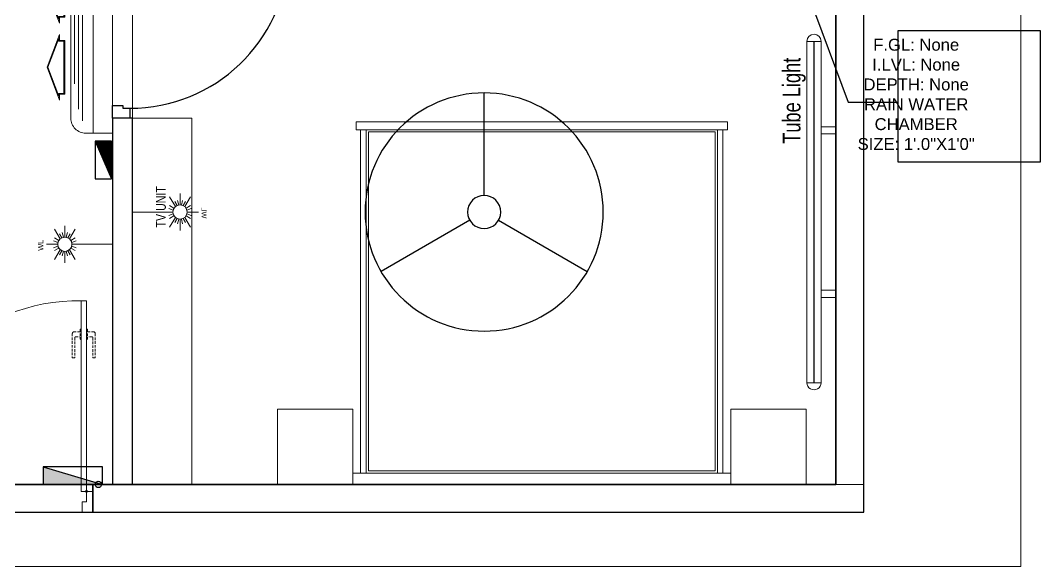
# Model space of a CAD drawing. Header units: millimetres. Extents: x 27934 to 36355, y -8056 to 1263.
# Drawn here: x 31152 to 36292, y -8056 to -5304 of the extents above; entities that cross this region are included whole.
import ezdxf

# ---------------------------------------------------------------- set-up
doc = ezdxf.new("R2010")
doc.units = ezdxf.units.MM
doc.header["$MEASUREMENT"] = 0
doc.linetypes.add('ACAD_ISO03W100', pattern=[30, 12, -18])
doc.linetypes.add('X-Type B1_lower NEW$0$HIDDENX2', pattern=[19.05, 12.7, -6.35])
for name, color, linetype in [('_CarpetFSI', 191, 'Continuous'), ('_Door', 114, 'Continuous'), ('_ResiFSI', 190, 'Continuous'), ('HI-WALL UNIT', 184, 'Continuous'), ('SH-DB', 7, 'Continuous'), ('TextLayer', 7, 'Continuous'), ('TextLayerBoundry', 7, 'Continuous')]:
    doc.layers.add(name, color=color, linetype=linetype)
for name, color, linetype, lineweight in [('_MAA_Door', 253, 'Continuous', 13), ('_MAA_Spec_Furniture', 251, 'Continuous', 13), ('DB CONDUIT', 182, 'Continuous', 30), ('door', 102, 'Continuous', 0), ('FUR', 9, 'Continuous', 9), ('OUTER', 6, 'Continuous', 35), ('PP-OUTER', 8, 'Continuous', 30), ('PP-ROOM 1', 8, 'Continuous', 30), ('PP-ROOM 2', 8, 'Continuous', 30), ('SAG RAG', 252, 'Continuous', 0), ('SH-Ele-Ceiling fan', 1, 'Continuous', 20), ('SH-Ele-TUBE LIGHT', 5, 'Continuous', 5), ('SH-Ele-Wall light', 6, 'Continuous', 20), ('WALL', 8, 'Continuous', 30), ('WALL A', 7, 'Continuous', 5), ('walli', 94, 'Continuous', 20), ('walls', 211, 'Continuous', 30)]:
    doc.layers.add(name, color=color, linetype=linetype, lineweight=lineweight)
doc.styles.add('ING-DIM', font='swisscl.ttf')
doc.styles.get("Standard").update_dxf_attribs({"font": 'Arial.ttf'})
doc.styles.add('X-CORE NEW2$0$DIMTEXT', font='Romans.shx', dxfattribs={"width": 0.8})

# ---------------------------------------------------------------- blocks, each defined once
blk = doc.blocks.new('bulb')
at = {"layer": 'SH-Ele-Wall light', "lineweight": 20}
for p, q in [((24298.93, -13831.36), (24298.93, -13825.72)), ((24296.25, -13832.58), (24291.35, -13829.71)), ((24295.44, -13834.22), (24293.12, -13833.64)), ((24295.7, -13833.43), (24293.69, -13832.25)), ((24297.05, -13831.89), (24295.76, -13829.72)), ((24298, -13831.48), (24297.24, -13829.31)), ((24299.86, -13831.48), (24300.62, -13829.31)), ((24300.81, -13831.89), (24302.1, -13829.72)), ((24301.61, -13832.58), (24306.51, -13829.71)), ((24302.16, -13833.43), (24304.17, -13832.25)), ((24302.42, -13834.22), (24304.74, -13833.64)), ((24295.38, -13834.91), (24289.74, -13834.91)), ((24296.25, -13837.24), (24291.35, -13840.11)), ((24295.44, -13835.6), (24293.12, -13836.19)), ((24295.7, -13836.39), (24293.69, -13837.57)), ((24297.05, -13837.93), (24295.76, -13840.1)), ((24298, -13838.34), (24297.24, -13840.51)), ((24298.93, -13838.46), (24298.93, -13858.61)), ((24299.86, -13838.34), (24300.62, -13840.51)), ((24300.81, -13837.93), (24302.1, -13840.1)), ((24301.61, -13837.24), (24306.51, -13840.11)), ((24302.16, -13836.39), (24304.17, -13837.57)), ((24302.42, -13835.6), (24304.74, -13836.19)), ((24302.48, -13834.91), (24308.12, -13834.91)), ((24287.97, -13858.61), (24309.89, -13858.61))]:
    blk.add_line(p, q, dxfattribs=at)
blk.add_circle((24298.93, -13834.91), 3.55, dxfattribs=at)
at = {"layer": 'SH-Ele-Wall light', "color": 7}
blk.add_text('WL', height=2.613, rotation=0, dxfattribs=at).set_placement((24295.73, -13824.25))
blk = doc.blocks.new('rfgfggf')
at = {"layer": 'SH-Ele-Ceiling fan', "color": 174, "lineweight": 30, "true_color": 0x00008f}
for p, q in [((44163897.4, -73406.3), (44163450.3, -73148.2)), ((44164042.2, -73406.3), (44164489.3, -73148.2)), ((44163969.8, -73531.8), (44163969.8, -74048))]:
    blk.add_line(p, q, dxfattribs=at)
for radius in [599.9, 83.6]:
    blk.add_circle((44163969.8, -73448.2), radius, dxfattribs=at)
blk = doc.blocks.new('Tube Light')
at = {"layer": 'SH-Ele-TUBE LIGHT', "color": 5}
for p, q in [((-2788056.3, -928262.8), (-2789784.3, -928262.8)), ((-2789784.3, -928262.8), (-2789784.3, -928334.8)), ((-2788056.3, -928262.8), (-2788056.3, -928334.8)), ((-2788056.3, -928334.8), (-2789784.3, -928334.8)), ((-2789352.3, -928334.8), (-2789352.3, -928406.8)), ((-2789316.3, -928406.8), (-2789316.3, -928334.8)), ((-2788524.3, -928406.8), (-2788524.3, -928334.8)), ((-2788488.3, -928334.8), (-2788488.3, -928406.8)), ((-2789352.3, -928406.8), (-2789316.3, -928406.8)), ((-2788488.3, -928406.8), (-2788524.3, -928406.8))]:
    blk.add_line(p, q, dxfattribs=at)
at = {"layer": 'SH-Ele-TUBE LIGHT', "color": 4, "lineweight": 0, "const_width": 7.5}
blk.add_lwpolyline([(-2789784.3, -928298.8), (-2788056.3, -928298.8)], dxfattribs=at)
at = {"layer": 'SH-Ele-TUBE LIGHT', "color": 5, "extrusion": (0, 0, -1)}
for centre, start_param, end_param in [((-2789784.3, -928298.8), 0.785398, 3.926991), ((-2788056.3, -928298.8), 3.926991, 7.068583)]:
    blk.add_ellipse(centre, major_axis=(25.5, -25.5), ratio=1, start_param=start_param, end_param=end_param, dxfattribs=at)
at = {"layer": 'SH-Ele-TUBE LIGHT', "color": 5, "insert": (-2788574.8, -928140.1), "char_height": 90, "attachment_point": 1, "style": 'ING-DIM'}
blk.add_mtext_dynamic_manual_height_columns('Tube Light', width=489.045, gutter_width=25, heights=[0], dxfattribs=at)
blk = doc.blocks.new('A$C64614524')
at = {"layer": 'SAG RAG', "lineweight": 0}
for p, q in [((-8.52, 0), (8.52, 0)), ((-10.4, -1.66), (0, -5.58)), ((-8.52, -1.66), (-10.4, -1.66)), ((-9.12, -1.89), (0, -5.33)), ((-8.29, -1.89), (-9.12, -1.89)), ((-8.52, 0), (-8.52, -1.66)), ((-8.29, -0.23), (8.29, -0.23)), ((-8.29, -0.23), (-8.29, -1.89)), ((10.4, -1.66), (0, -5.58)), ((9.12, -1.89), (0, -5.33)), ((8.29, -0.23), (8.29, -1.89)), ((8.29, -1.89), (9.12, -1.89)), ((8.52, 0), (8.52, -1.66)), ((8.52, -1.66), (10.4, -1.66))]:
    blk.add_line(p, q, dxfattribs=at)
blk = doc.blocks.new('ERTRTRTRTRTRT')
at = {"layer": 'HI-WALL UNIT', "color": 8, "lineweight": 0}
for p, q in [((-31232253.2, -21984704, 0), (-31231203.2, -21984704, 0)), ((-31232253.2, -21984839, 0), (-31232253.2, -21984704, 0)), ((-31231203.2, -21984704, 0), (-31231203.2, -21984839, 0)), ((-31232277.1, -21984781.6, 0), (-31232277.1, -21984724, 0)), ((-31232277.1, -21984724, 0), (-31232253.2, -21984724, 0)), ((-31232253.2, -21984724, 0), (-31232253.2, -21984781.6, 0)), ((-31232253.2, -21984781.6, 0), (-31232277.1, -21984781.6, 0)), ((-31231203.2, -21984802, 0), (-31232253.2, -21984802, 0)), ((-31232191.3, -21984855.4, 0), (-31231265.2, -21984855.4, 0)), ((-31231278.2, -21984914, 0), (-31232178.2, -21984914, 0)), ((-31232132.1, -21984875.8, 0), (-31231324.4, -21984875.8, 0)), ((-31232005.4, -21984896.3, 0), (-31231451.1, -21984896.3, 0))]:
    blk.add_line(p, q, dxfattribs=at)
for centre, start, end in [((-31232178.2, -21984839, 0), 180, 270), ((-31231278.2, -21984839, 0), 270, 0)]:
    blk.add_arc(centre, 75, start, end, dxfattribs=at)
at = {"layer": 'HI-WALL UNIT', "xscale": -15.84481338223536, "yscale": 15.84481338223536, "zscale": 15.84481338316491}
for p in [(-31231921.8, -21984944.9, 0), (-31231534.8, -21984944.9, 0)]:
    blk.add_blockref('A$C64614524', p, dxfattribs=at)
blk = doc.blocks.new('X-Type B1_lower NEW$0$122_AF-DOOR PULL')
at = {"linetype": 'X-Type B1_lower NEW$0$HIDDENX2'}
for p, q in [((10559.4, -5800.8), (10560.4, -5799.8)), ((10559.4, -5811.3), (10559.4, -5800.8)), ((10559.4, -5807.8), (10559.4, -5807.8)), ((10660.4, -5799.8), (10560.4, -5799.8)), ((10665.4, -5794.8), (10665.4, -5773.5)), ((10691.1, -5773.5), (10691.1, -5802.3)), ((10559.4, -5811.3), (10560.4, -5812.3)), ((10681.1, -5812.3), (10560.4, -5812.3))]:
    blk.add_line(p, q, dxfattribs=at)
blk.add_lwpolyline([(10704.7, -5767.5), (10704.7, -5770.6, -0.414214), (10701.8, -5773.5), (10655.5, -5773.5, -0.414214), (10652.6, -5770.6), (10652.6, -5767.5)], format="xyb", close=True, dxfattribs=at)
for centre, radius, end in [((10660.4, -5794.8), 5, 0), ((10681.1, -5802.3), 10, 360)]:
    blk.add_arc(centre, radius, 270, end, dxfattribs=at)
blk = doc.blocks.new('rghrger')
at = {"layer": '_MAA_Door'}
for p, q in [((-1000, 0), (-1000, 100)), ((-1000, 100), (-970, 100)), ((-970, 100), (-970, 50)), ((0, 100), (-30, 100)), ((-30, 100), (-30, 50)), ((0, 0), (0, 100)), ((-970, 50), (-950, 50)), ((-950, 50), (-950, 0)), ((-30, 50), (-50, 50)), ((-50, 50), (-50, 0)), ((-950, 0), (-1000, 0)), ((-50, 0), (-950, 0)), ((-50, 0), (0, 0))]:
    blk.add_line(p, q, dxfattribs=at)
blk.add_lwpolyline([(-55, 1015), (-30, 1015), (-30, 100), (-55, 100)], close=True, dxfattribs=at)
blk.add_circle((-30, 100), 5, dxfattribs=at)
blk.add_arc((-67.6, 112.6), 902.5, 89.1985, 180.8013, dxfattribs=at)
at = {"layer": '_MAA_Door', "extrusion": (0, 0, -1)}
for p, xscale, yscale, zscale, rotation in [((-5437.8, -9316), 0.9523809524882803, 0.9523809524882803, -0.9523809522699435, 90.0000000526141), ((5522.8, -9316), -0.9523809524882803, 0.9523809523789702, -0.9523809524882803, 269.9999999473859)]:
    blk.add_blockref('X-Type B1_lower NEW$0$122_AF-DOOR PULL', p, dxfattribs=dict(at, xscale=xscale, yscale=yscale, zscale=zscale, rotation=rotation))
blk = doc.blocks.new('fghfg')
at = {"layer": 'SH-DB'}
blk.add_hatch(color=30, dxfattribs=at).paths.add_polyline_path([(3489944.54, -878235.04), (3489921.67, -878228.24), (3489921.67, -878235.04)])
at = {"layer": 'SH-DB', "color": 30}
blk.add_line((3489921.67, -878228.24), (3489944.54, -878235.04), dxfattribs=at)
at = {"layer": 'SH-DB', "color": 30, "lineweight": 30}
blk.add_lwpolyline([(3489944.54, -878235.04), (3489944.54, -878228.24), (3489921.67, -878228.24), (3489921.67, -878235.04)], close=True, dxfattribs=at)
blk = doc.blocks.new('SB')
at = {"layer": 'walls'}
h = blk.add_hatch(dxfattribs=at)
h.set_pattern_fill('ANSI31', color=256, scale=12.861557)
h.set_pattern_definition([(45, (-3439590.8567, -8882.2675), (-1.1368117662, 1.1368117662), [])])
h.paths.add_polyline_path([(264793.5, -7326.6), (264793.5, -6988.1), (264647.1, -6988.1)])
blk.add_line((264647.1, -6988.1), (264793.5, -7326.6), dxfattribs=at)
blk.add_lwpolyline([(264647.1, -7326.6), (264793.5, -7326.6), (264793.5, -6988.1), (264647.1, -6988.1)], close=True, dxfattribs=at)
blk = doc.blocks.new('DOOR')
for points in [[(-31634800.7, -21511672), (-31634888.2, -21511672), (-31634888.2, -21511737), (-31634835.7, -21511737), (-31634835.7, -21511722), (-31634800.7, -21511722)], [(-31634800.7, -21511722), (-31634001.4, -21511722), (-31634001.5, -21511757), (-31634800.7, -21511757)], [(-31634800.7, -21512572), (-31634888.2, -21512572), (-31634888.2, -21512507), (-31634835.7, -21512507), (-31634835.7, -21512522), (-31634800.7, -21512522)]]:
    blk.add_lwpolyline(points, close=True)
at = {"color": 251}
blk.add_arc((-31634800.7, -21511722), 800, 270, 357.4925, dxfattribs=at)
at = {"layer": 'door'}
blk.add_line((-31634888.2, -21512572, 0), (-31634888.2, -21511672, 0), dxfattribs=at)

msp = doc.modelspace()

# ---------------------------------------------------------------- linework, layer by layer
at = {"layer": '_CarpetFSI'}
msp.add_lwpolyline([(35261.2, -4896.8), (33851.2, -4896.8), (33851.2, -2701.8), (34786.2, -2701.8), (34786.2, -416.8), (33936.2, -416.8), (33936.2, 663.2), (30501.2, 663.2), (30501.2, -556.8), (28266.2, -556.8), (28266.2, -7641.8), (35261.2, -7641.8)], close=True, dxfattribs=at)
at = {"layer": '_Door'}
msp.add_lwpolyline([(31516.2, -7641.8), (30466.2, -7641.8), (30466.2, -7781.8), (31516.2, -7781.8)], close=True, dxfattribs=at)
at = {"layer": '_ResiFSI'}
msp.add_lwpolyline([(33991.2, -2841.8), (34926.2, -2841.8), (34926.2, -276.8), (34076.2, -276.8), (34076.2, 803.2), (28126.2, 803.2), (28126.2, -7781.8), (35401.2, -7781.8), (35401.2, -4756.8), (33991.2, -4756.8)], close=True, dxfattribs=at)
at = {"layer": 'DB CONDUIT', "color": 182, "lineweight": 30, "ltscale": 0.05}
msp.add_circle((31544.7, -7641.8), 16, dxfattribs=at)
at = {"layer": 'FUR'}
for p, q in [((32843.8, -5854.6), (32843.8, -5814.9)), ((32843.8, -5814.9), (34714.9, -5814.9)), ((32843.8, -5854.6), (34714.9, -5854.6)), ((32866.5, -7585), (32866.5, -5854.6)), ((32894.9, -7585), (32894.9, -5854.6)), ((34663.8, -7585), (34663.8, -5854.6)), ((34692.2, -7585), (34692.2, -5854.6)), ((34714.9, -5854.6), (34714.9, -5814.9)), ((32906.3, -5866), (34652.5, -5866)), ((32906.3, -7573.6), (32906.3, -5866)), ((34652.5, -7573.6), (34652.5, -5866)), ((32866.5, -7585), (32866.5, -6394)), ((32826.8, -7262.5), (32447.5, -7262.5)), ((32447.5, -7262.5), (32447.5, -7641.8)), ((32826.8, -7585), (32826.8, -7262.5)), ((34732, -7262.5), (34732, -7641.8)), ((34732, -7262.5), (35111.2, -7262.5)), ((35111.2, -7262.5), (35111.2, -7641.8)), ((32826.8, -7585), (32826.8, -7641.8)), ((32826.8, -7585), (34732, -7585)), ((32826.8, -7585), (32826.8, -7641.8)), ((32826.8, -7585), (34732, -7585)), ((32826.8, -7585), (32826.8, -7641.8)), ((32826.8, -7585), (34732, -7585)), ((32906.3, -7573.6), (34652.5, -7573.6)), ((32906.3, -7573.6), (34652.5, -7573.6)), ((32906.3, -7573.6), (34652.5, -7573.6)), ((34732, -7585), (34732, -7641.8)), ((34732, -7585), (34732, -7641.8)), ((34732, -7585), (34732, -7641.8)), ((32447.5, -7641.8), (32826.8, -7641.8)), ((32492.7, -7641.8), (32872, -7641.8)), ((32492.7, -7641.8), (32872, -7641.8)), ((32826.8, -7641.8), (34732, -7641.8)), ((32826.8, -7641.8), (34732, -7641.8)), ((32826.8, -7641.8), (34732, -7641.8)), ((35111.2, -7641.8), (34732, -7641.8)), ((35261.2, -7641.8), (35401.2, -7641.8)), ((35401.2, -7641.8), (35261.2, -7641.8))]:
    msp.add_line(p, q, dxfattribs=at)
msp.add_lwpolyline([(31716.2, -5796.8), (32016.2, -5796.8), (32016.2, -7641.8)], dxfattribs=at)
at = {"layer": 'PP-OUTER', "lineweight": 0, "ltscale": 60}
msp.add_lwpolyline([(36192.9, -8055.8), (27933.9, -8055.8), (27933.9, 1263.2), (36192.9, 1263.2)], close=True, dxfattribs=at)
at = {"layer": 'PP-ROOM 1', "lineweight": 0, "ltscale": 60}
msp.add_lwpolyline([(31616.2, -2801.8), (28266.2, -2801.8), (28266.2, -7641.8), (31616.2, -7641.8)], close=True, dxfattribs=at)
at = {"layer": 'PP-ROOM 2', "lineweight": 0, "ltscale": 60}
msp.add_lwpolyline([(35261.2, -4896.8), (31716.2, -4896.8), (31716.2, -7641.8), (35261.2, -7641.8)], close=True, dxfattribs=at)
at = {"layer": 'TextLayer'}
for p, q in [((34694.8, -4029.3), (35322.5, -5716.3)), ((35322.5, -5716.3), (35572.5, -5716.3))]:
    msp.add_line(p, q, dxfattribs=at)
at = {"layer": 'TextLayerBoundry'}
msp.add_lwpolyline([(35572.5, -6016.3), (36292.5, -6016.3), (36292.5, -5356.3), (35572.5, -5356.3), (35572.5, -6016.3)], dxfattribs=at)
at = {"layer": 'WALL', "linetype": 'Continuous', "lineweight": 30, "ltscale": 0.6}
msp.add_lwpolyline([(31716.2, -5796.8), (31616.2, -5796.8), (31616.2, -7641.8), (31716.2, -7641.8)], close=True, dxfattribs=at)
at = {"layer": 'WALL A', "linetype": 'Continuous', "lineweight": 30, "ltscale": 0.6}
msp.add_lwpolyline([(35401.2, -4756.8), (35261.2, -4756.8), (35261.2, -4896.8), (35261.2, -7641.8), (31516.2, -7641.8), (31516.2, -7781.8), (35401.2, -7781.8)], close=True, dxfattribs=at)

# ---------------------------------------------------------------- block references
at = {"layer": 'HI-WALL UNIT', "linetype": 'Continuous', "lineweight": 40, "ltscale": 0.6, "rotation": 270.0000000000001}
msp.add_blockref('ERTRTRTRTRTRT', (22016320.2, -31237075, 0), dxfattribs=at)
at = {"layer": 'OUTER', "xscale": 0.564049294467231, "yscale": 0.564049294467231, "zscale": 0.564049294467231}
msp.add_blockref('SB', (-117745, -1970.2), dxfattribs=at)
at = {"layer": 'SH-DB', "lineweight": 0, "xscale": 13.11679715682807, "yscale": 13.11679715682807, "zscale": 13.11679715682807}
msp.add_blockref('fghfg', (-45745328.5, 11511989.2), dxfattribs=at)
at = {"layer": 'SH-Ele-Ceiling fan', "linetype": 'Continuous', "lineweight": 0, "xscale": -1.000215221815552, "yscale": 1.000215221815552, "zscale": 1.000215221815552, "rotation": 59.99999999925663}
msp.add_blockref('rfgfggf', (22056604.5, 38285814.1), dxfattribs=at)
at = {"layer": 'SH-Ele-TUBE LIGHT', "lineweight": 0, "xscale": 0.9950679716063259, "yscale": 0.9950679716063259, "zscale": 0.9950679716063259, "rotation": 90.00000000000006}
msp.add_blockref('Tube Light', (-888569.6, 2768895.9), dxfattribs=at)
at = {"layer": 'SH-Ele-Wall light', "lineweight": 0, "yscale": 10.1368990026067, "zscale": 10.1368990026067}
for p, xscale, rotation in [((172199.6, -252585.1), -10.1368990026067, 270), ((-108867.2, -252747.6, 0), 10.1368990026067, 90.00000000000006)]:
    msp.add_blockref('bulb', p, dxfattribs=dict(at, xscale=xscale, rotation=rotation))
at = {"layer": 'WALL', "lineweight": 0}
msp.add_blockref('DOOR', (31666504.4, 21506775.2), dxfattribs=at)
at = {"layer": 'walli', "color": 8, "lineweight": 25, "ltscale": 0.25, "xscale": 1.050000000745056, "yscale": 1.050000000745056, "zscale": 1.050000000745056}
msp.add_blockref('rghrger', (31516.2, -7781.8, 0), dxfattribs=at)

# ---------------------------------------------------------------- texts
at = {"layer": '_MAA_Spec_Furniture', "linetype": 'ACAD_ISO03W100', "insert": (31860, -6243.1), "char_height": 50, "width": 409.609, "attachment_point": 5, "rotation": 90, "style": 'X-CORE NEW2$0$DIMTEXT'}
msp.add_mtext('\\A1;{\\fCentury Gothic|b0|i0|c0|p34;TV UNIT }', dxfattribs=at)
msp.add_mtext('\\A1;{\\fCentury Gothic|b0|i0|c0|p34;TV UNIT }', dxfattribs=at)
at = {"layer": 'TextLayer', "insert": (35572.5, -5296.3), "char_height": 60, "attachment_point": 2}
msp.add_mtext('\\P        F.GL: None\\P        I.LVL: None\\P        DEPTH: None\\P        RAIN WATER\\P        CHAMBER\\P        SIZE: 1\'.0"X1\'0"\\P        ', dxfattribs=at)

doc.saveas('drawing.dxf')
